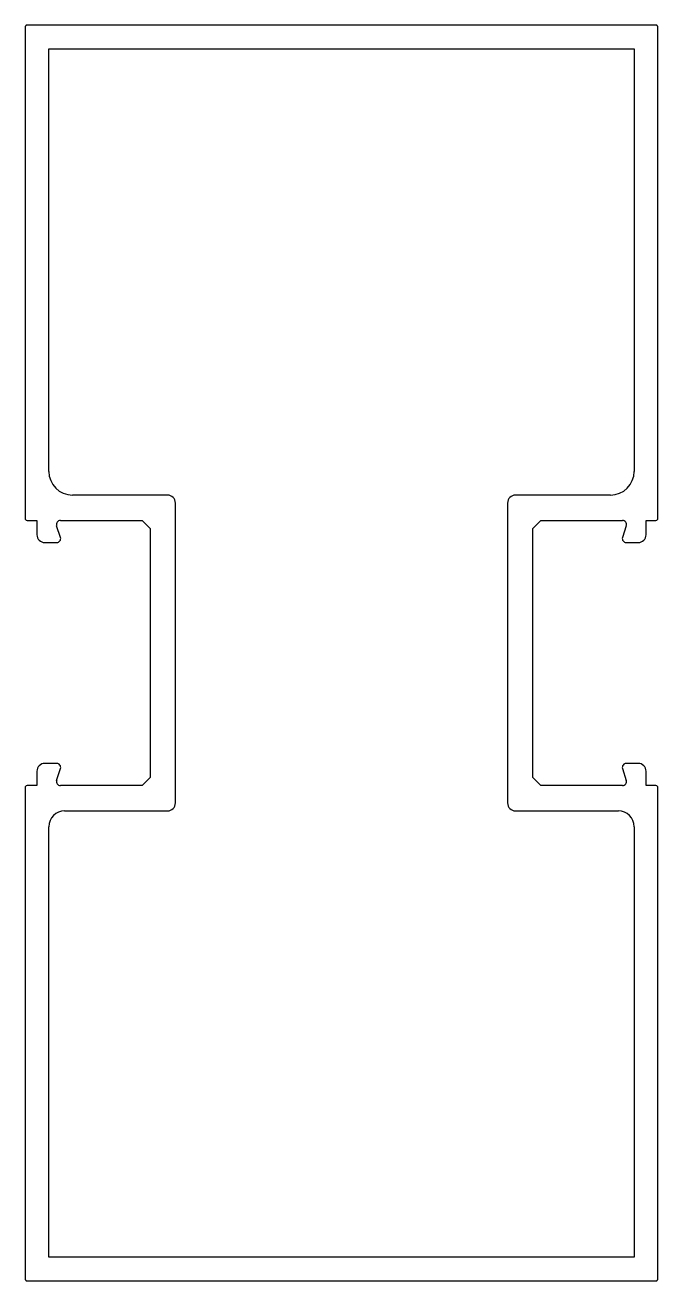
# Model space of a CAD drawing. Extents: x 796 to 876, y 1725 to 1884.
import ezdxf

# ---------------------------------------------------------------- set-up
doc = ezdxf.new("R2010")
doc.units = 0
doc.layers.get('0').update_dxf_attribs({"linetype": 'CONTINUOUS'})

msp = doc.modelspace()

# ---------------------------------------------------------------- linework, layer by layer
at = {"color": 0}
for p, q in [((795.78, 1883.84), (795.78, 1821.74)), ((875.53, 1884.09), (796.03, 1884.09)), ((875.78, 1821.74), (875.78, 1883.84)), ((798.78, 1827.69), (798.78, 1881.09)), ((798.78, 1881.09), (872.78, 1881.09)), ((872.78, 1881.09), (872.78, 1827.69)), ((813.78, 1824.69), (801.78, 1824.69)), ((814.78, 1785.79), (814.78, 1823.69)), ((856.78, 1823.69), (856.78, 1785.79)), ((869.78, 1824.69), (857.78, 1824.69)), ((796.03, 1821.49), (797.28, 1821.49)), ((797.28, 1821.49), (797.28, 1819.69)), ((800.26, 1819.34), (799.77, 1820.83)), ((800.25, 1821.49), (810.58, 1821.49)), ((810.58, 1821.49), (811.58, 1820.49)), ((811.58, 1820.49), (811.58, 1788.99)), ((859.98, 1820.49), (860.98, 1821.49)), ((859.98, 1788.99), (859.98, 1820.49)), ((860.98, 1821.49), (871.31, 1821.49)), ((871.79, 1820.83), (871.31, 1819.34)), ((874.28, 1819.69), (874.28, 1821.49)), ((874.28, 1821.49), (875.53, 1821.49)), ((798.28, 1818.69), (799.78, 1818.69)), ((871.78, 1818.69), (873.28, 1818.69)), ((799.78, 1790.79), (798.28, 1790.79)), ((873.28, 1790.79), (871.78, 1790.79)), ((797.28, 1789.79), (797.28, 1787.99)), ((799.77, 1788.64), (800.26, 1790.13)), ((811.58, 1788.99), (810.58, 1787.99)), ((860.98, 1787.99), (859.98, 1788.99)), ((871.31, 1790.13), (871.79, 1788.64)), ((874.28, 1787.99), (874.28, 1789.79)), ((795.78, 1787.74), (795.78, 1725.64)), ((797.28, 1787.99), (796.03, 1787.99)), ((810.58, 1787.99), (800.25, 1787.99)), ((871.31, 1787.99), (860.98, 1787.99)), ((875.53, 1787.99), (874.28, 1787.99)), ((875.78, 1725.64), (875.78, 1787.74)), ((800.78, 1784.79), (813.78, 1784.79)), ((857.78, 1784.79), (870.78, 1784.79)), ((798.78, 1728.39), (798.78, 1782.79)), ((872.78, 1782.79), (872.78, 1728.39)), ((872.78, 1728.39), (798.78, 1728.39)), ((796.03, 1725.39), (875.53, 1725.39))]:
    msp.add_line(p, q, dxfattribs=at)
for centre, radius, start, end in [((796.03, 1883.84), 0.25, 90, 180), ((875.53, 1883.84), 0.25, 0, 90), ((801.78, 1827.69), 3, 180, 270), ((869.78, 1827.69), 3, 270, 360), ((813.78, 1823.69), 1, 0, 90), ((857.78, 1823.69), 1, 90, 180), ((796.03, 1821.74), 0.25, 180, 270), ((800.25, 1820.99), 0.5, 90, 198), ((871.31, 1820.99), 0.5, 342, 90), ((875.53, 1821.74), 0.25, 270, 0), ((798.28, 1819.69), 1, 180, 270), ((799.78, 1819.19), 0.5, 270, 18), ((871.78, 1819.19), 0.5, 162, 270), ((873.28, 1819.69), 1, 270, 0), ((798.28, 1789.79), 1, 90, 180), ((799.78, 1790.29), 0.5, 342, 90), ((871.78, 1790.29), 0.5, 90, 198), ((873.28, 1789.79), 1, 0, 90), ((800.25, 1788.49), 0.5, 162, 270), ((871.31, 1788.49), 0.5, 270, 18), ((796.03, 1787.74), 0.25, 90, 180), ((875.53, 1787.74), 0.25, 0, 90), ((813.78, 1785.79), 1, 270, 360), ((857.78, 1785.79), 1, 180, 270), ((800.78, 1782.79), 2, 90, 180), ((870.78, 1782.79), 2, 0, 90), ((796.03, 1725.64), 0.25, 180, 270), ((875.53, 1725.64), 0.25, 270, 0)]:
    msp.add_arc(centre, radius, start, end, dxfattribs=at)

doc.saveas('drawing.dxf')
